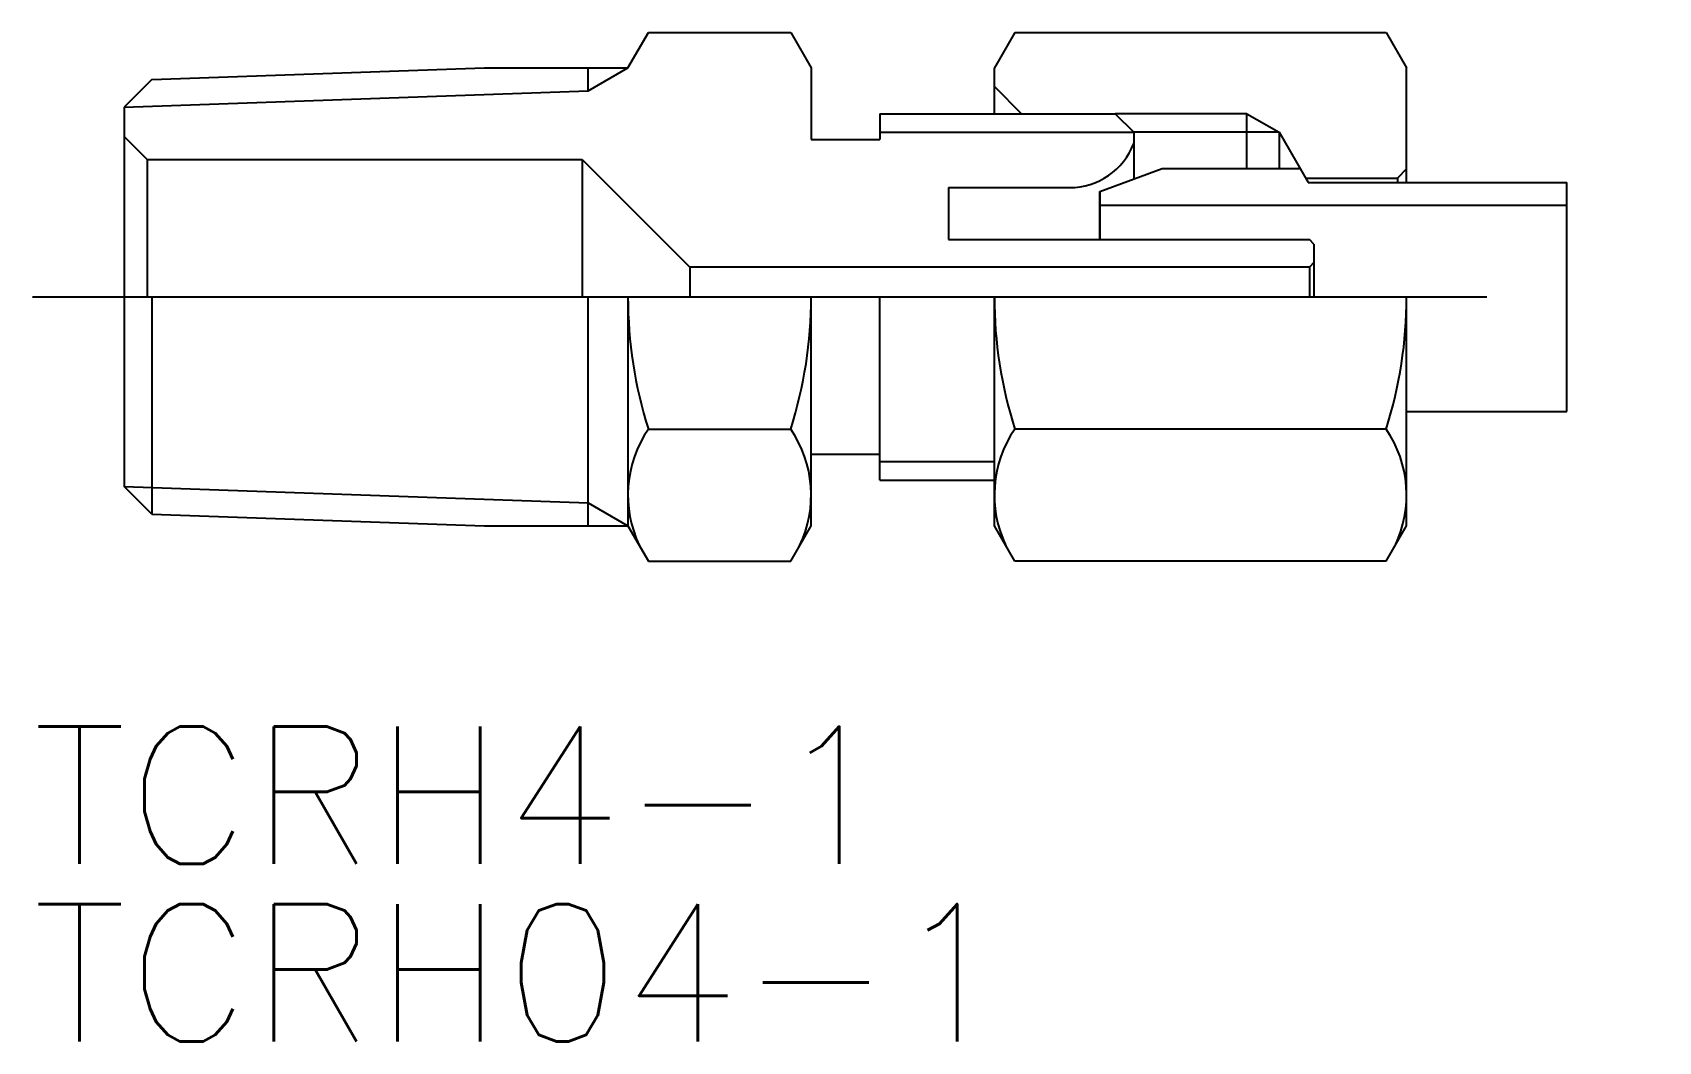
# Model space of a CAD drawing. Extents: x -2 to 33.5, y -16.3 to 5.8.
import ezdxf

# ---------------------------------------------------------------- set-up
doc = ezdxf.new("R2010")
doc.units = 0
doc.linetypes.add('CENTER', pattern=[50.8, 31.75, -6.35, 6.35, -6.35])
doc.layers.get('0').update_dxf_attribs({"linetype": 'CONTINUOUS'})
doc.layers.add('CENTER', color=1, linetype='CENTER')
doc.styles.get("Standard").update_dxf_attribs({"font": 'txt.shx', "height": 3, "bigfont": 'bigfont.shx'})

msp = doc.modelspace()

# ---------------------------------------------------------------- linework, layer by layer
at = {"color": 7, "linetype": 'CONTINUOUS'}
for p, q in [((11, 5), (11.447, 5.774)), ((11.447, 5.774), (14.553, 5.774)), ((14.553, 5.774), (15, 5)), ((19.447, 5.774), (19, 5)), ((19.447, 5.774), (27.553, 5.774)), ((27.553, 5.774), (28, 5)), ((0.602, 4.746), (7.865, 5)), ((7.865, 5), (11, 5)), ((10.131, 4.498), (10.131, 5)), ((15, 5), (15, 3.435)), ((19, 4), (19, 5)), ((28, 2.5), (28, 5)), ((0.602, 4.746), (0, 4.144)), ((19, 4.594), (19.594, 4)), ((0, 4.144), (0, -4.144)), ((16.5, 4), (21.636, 4)), ((16.5, 4), (16.5, 3.435)), ((21.636, 4), (22.042, 3.594)), ((24.515, 2.8), (24.515, 4)), ((22.042, 3.594), (22.042, 2.574)), ((25.218, 3.594), (22.042, 3.594)), ((25.218, 3.594), (25.85, 2.5)), ((25.218, 3.594), (25.218, 2.8)), ((0.5, 3), (0, 3.5)), ((15, 3.435), (16.5, 3.435)), ((0.5, 3), (10, 3)), ((0.5, 3), (0.5, 0)), ((10, 3), (10, 0)), ((10, 3), (12.35, 0.65)), ((21.3, 2.304), (22.664, 2.8)), ((22.664, 2.8), (25.676, 2.8)), ((25.796, 2.594), (27.8, 2.594)), ((25.85, 2.5), (31.5, 2.5)), ((28, 2.794), (27.8, 2.594)), ((27.8, 2.594), (27.8, 2.5)), ((31.5, -2.5), (31.5, 2.5)), ((18, 2.386), (18, 1.25)), ((18, 2.386), (20.683, 2.386)), ((21.3, 2.304), (21.3, 1.25)), ((21.3, 1.25), (21.3, 2.304)), ((21.3, 2), (31.5, 2)), ((18, 1.25), (25.877, 1.25)), ((25.977, 1.15), (25.877, 1.25)), ((25.977, 1.15), (25.977, 0)), ((25.977, 0.75), (25.877, 0.65)), ((12.35, 0.65), (12.35, 0)), ((25.877, 0.65), (12.35, 0.65)), ((25.877, 0.65), (25.877, 0)), ((11, 0), (11, -5)), ((15, -5), (15, 0)), ((19, -5), (19, 0)), ((28, -5), (28, 0)), ((0.602, 0), (0.602, -4.746)), ((10.131, -5), (10.131, 0)), ((16.5, -4), (16.5, 0)), ((28, -2.5), (31.5, -2.5)), ((11.447, -2.887), (14.553, -2.887)), ((27.553, -2.887), (19.447, -2.887)), ((15, -3.435), (16.5, -3.435)), ((0.602, -4.746), (0, -4.144)), ((16.5, -4), (19, -4)), ((0.602, -4.746), (7.865, -5)), ((7.865, -5), (11, -5)), ((11, -5), (11.447, -5.774)), ((14.553, -5.774), (15, -5)), ((19.447, -5.774), (19, -5)), ((27.553, -5.774), (28, -5)), ((11.447, -5.774), (14.553, -5.774)), ((27.553, -5.774), (19.447, -5.774))]:
    msp.add_line(p, q, dxfattribs=at)
at = {"color": 3, "linetype": 'CONTINUOUS'}
for p, q in [((10.131, 4.498), (11, 5)), ((0, 4.144), (10.131, 4.498)), ((24.515, 4), (21.636, 4)), ((24.515, 4), (25.218, 3.594)), ((16.5, 3.594), (22.042, 3.594)), ((16.5, -3.594), (19, -3.594)), ((0, -4.144), (10.131, -4.498)), ((10.131, -4.498), (11, -5))]:
    msp.add_line(p, q, dxfattribs=at)
at = {"color": 7, "linetype": 'CONTINUOUS'}
for centre, radius, start, end in [((20.642, 3.886), 1.5, 270, 338.9605), ((20.553, 0), 9.553, 180, 197.588), ((5.447, 0), 9.553, 342.412, 0), ((18.447, 0), 9.553, 342.412, 0), ((28.553, 0), 9.553, 180, 197.588), ((13.556, -4.33), 2.556, 145.6158, 205.6158), ((12.444, -4.33), 2.556, 334.3842, 34.3842), ((21.556, -4.33), 2.556, 145.6158, 205.6158), ((25.444, -4.33), 2.556, 334.3842, 34.3842)]:
    msp.add_arc(centre, radius, start, end, dxfattribs=at)
at = {"layer": 'CENTER', "color": 1, "linetype": 'CENTER'}
msp.add_line((-2, 0), (33.5, 0), dxfattribs=at)

# ---------------------------------------------------------------- texts
at = {"color": 7, "linetype": 'CONTINUOUS'}
for s, p in [('TCRH4-1', (-2, -12.384)), ('TCRH04-1', (-2, -16.262))]:
    msp.add_text(s, height=3, dxfattribs=at).set_placement(p)

doc.saveas('drawing.dxf')
